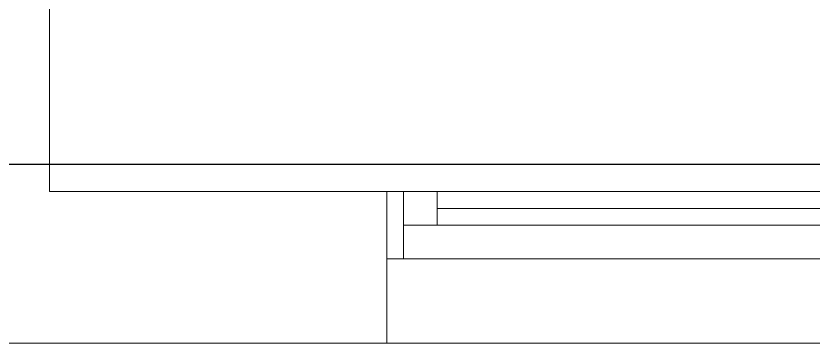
# Model space of a CAD drawing. Header units: metres. Extents: x -18745 to 220762, y -1579758 to -1356048.
# Drawn here: x 190548 to 191731, y -1469903 to -1469417 of the extents above; entities that cross this region are included whole.
import ezdxf

# ---------------------------------------------------------------- set-up
doc = ezdxf.new("R2010")
doc.units = ezdxf.units.M
doc.layers.get('0').update_dxf_attribs({"lineweight": 0})
for name, color, linetype, lineweight in [('A-100 - Copy$0$Aluminum', 8, 'Continuous', 0), ('A-100 - Copy$0$Proj', 8, 'Continuous', 0), ('A-100 - Copy$0$Walls', 8, 'Continuous', 0)]:
    doc.layers.add(name, color=color, linetype=linetype, lineweight=lineweight)
doc.layers.add('A-100 - Copy$0$axes', color=8, linetype='Continuous')

# ---------------------------------------------------------------- blocks, each defined once
blk = doc.blocks.new('A-100 - Copy')
at = {"layer": 'A-100 - Copy$0$Aluminum'}
for p, q in [((192598.3, -1469677.7, 0), (191098.3, -1469677.7, 0)), ((191123.3, -1469777.7, 0), (191123.3, -1469677.7, 0)), ((191173.3, -1469727.7, 0), (191173.3, -1469677.7, 0)), ((191173.3, -1469702.7, 0), (192523.3, -1469702.7, 0)), ((192573.3, -1469727.7, 0), (191123.3, -1469727.7, 0)), ((192598.3, -1469777.7, 0), (191098.3, -1469777.7, 0))]:
    blk.add_line(p, q, dxfattribs=at)
at = {"layer": 'A-100 - Copy$0$axes'}
blk.add_line((215795, -1469637.7, 2.4), (83877.8, -1469637.7, 2.4), dxfattribs=at)
at = {"layer": 'A-100 - Copy$0$Proj'}
blk.add_line((191098.3, -1469902.7, 0), (192598.3, -1469902.7, 0), dxfattribs=at)
at = {"layer": 'A-100 - Copy$0$Walls'}
for p, q in [((190598.3, -1464852.7, 0), (190598.3, -1469677.7, 0)), ((190598.3, -1469677.7, 0), (191098.3, -1469677.7, 0)), ((191098.3, -1469677.7, 0), (191098.3, -1469902.7, 0)), ((188988.3, -1469902.7, 0), (191098.3, -1469902.7, 0))]:
    blk.add_line(p, q, dxfattribs=at)

msp = doc.modelspace()

# ---------------------------------------------------------------- block references
msp.add_blockref('A-100 - Copy', (0, 0))

doc.saveas('drawing.dxf')
